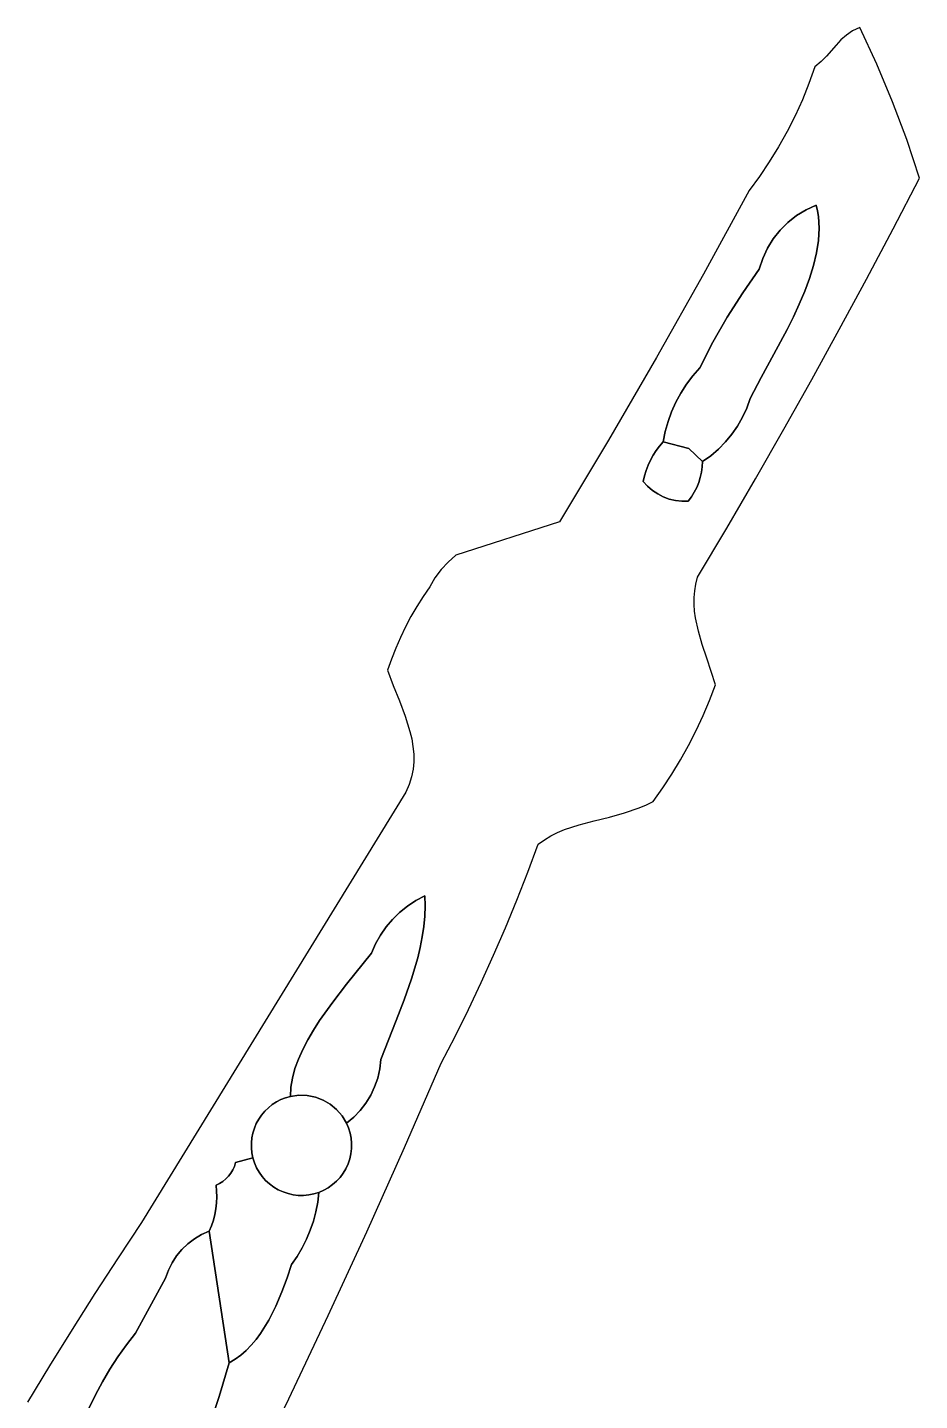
# Model space of a CAD drawing. Header units: inches. Extents: x 37.2 to 70.6, y 17.4 to 61.6.
# Drawn here: x 52.44 to 56.85, y 54.87 to 61.65 of the extents above; entities that cross this region are included whole.
import ezdxf

# ---------------------------------------------------------------- set-up
doc = ezdxf.new("R2010")
doc.units = ezdxf.units.IN
doc.layers.add('SURFACES_FOR_SKETCHUP', color=7, linetype='Continuous')

msp = doc.modelspace()

# ---------------------------------------------------------------- linework, layer by layer
at = {"layer": 'SURFACES_FOR_SKETCHUP'}
for points, invisible_edges in [([(56.4588, 61.5843), (56.6356, 61.4643), (56.4854, 61.6079)], 3), ([(56.5157, 61.6288), (56.4854, 61.6079), (56.6356, 61.4643)], 10), ([(56.6356, 61.4643), (56.5513, 61.646), (56.5157, 61.6288)], 8), ([(56.3868, 61.5044), (56.6356, 61.4643), (56.4345, 61.5587)], 3), ([(56.4345, 61.5587), (56.6356, 61.4643), (56.4588, 61.5843)], 3), ([(56.3604, 61.4773), (56.3304, 61.4512), (56.3008, 61.3694)], 8), ([(56.3008, 61.3694), (56.6356, 61.4643), (56.3604, 61.4773)], 11), ([(56.3868, 61.5044), (56.3604, 61.4773), (56.6356, 61.4643)], 10), ([(56.6356, 61.4643), (56.3008, 61.3694), (56.713, 61.2797)], 3), ([(56.3008, 61.3694), (56.268, 61.2891), (56.713, 61.2797)], 10), ([(56.268, 61.2891), (56.232, 61.2102), (56.713, 61.2797)], 10), ([(56.713, 61.2797), (56.232, 61.2102), (56.7834, 61.0922)], 3), ([(56.232, 61.2102), (56.1928, 61.1328), (56.337, 60.7694)], 10), ([(56.337, 60.7694), (56.7834, 61.0922), (56.232, 61.2102)], 11), ([(56.1928, 61.1328), (56.1504, 61.0572), (56.337, 60.7694)], 10), ([(56.7834, 61.0922), (56.337, 60.7694), (56.8467, 60.9022)], 3), ([(56.1504, 61.0572), (56.105, 60.9833), (56.337, 60.7694)], 10), ([(56.105, 60.9833), (56.0566, 60.9112), (56.2864, 60.7462)], 10), ([(56.2864, 60.7462), (56.337, 60.7694), (56.105, 60.9833)], 10), ([(56.0566, 60.9112), (56.0052, 60.8411), (56.1965, 60.6836)], 10), ([(56.2394, 60.7175), (56.2864, 60.7462), (56.0566, 60.9112)], 10), ([(56.1965, 60.6836), (56.2394, 60.7175), (56.0566, 60.9112)], 10), ([(56.7166, 60.6522), (56.8467, 60.9022), (56.337, 60.7694)], 10), ([(55.7793, 60.4276), (56.0953, 60.5559), (56.0052, 60.8411)], 3), ([(56.0953, 60.5559), (56.124, 60.6024), (56.0052, 60.8411)], 10), ([(56.1579, 60.6451), (56.1965, 60.6836), (56.0052, 60.8411)], 10), ([(56.124, 60.6024), (56.1579, 60.6451), (56.0052, 60.8411)], 10), ([(56.2864, 60.7462), (56.2394, 60.7175), (56.348, 60.7133)], 10), ([(56.337, 60.7694), (56.2864, 60.7462), (56.3435, 60.7416)], 2), ([(56.348, 60.7133), (56.3435, 60.7416), (56.2864, 60.7462)], 10), ([(56.3435, 60.7416), (56.7166, 60.6522), (56.337, 60.7694)], 3), ([(56.348, 60.7133), (56.7166, 60.6522), (56.3435, 60.7416)], 3), ([(56.1965, 60.6836), (56.1579, 60.6451), (56.348, 60.5949)], 10), ([(56.2394, 60.7175), (56.1965, 60.6836), (56.3515, 60.655)], 10), ([(56.348, 60.5949), (56.3515, 60.655), (56.1965, 60.6836)], 10), ([(56.3515, 60.655), (56.348, 60.7133), (56.2394, 60.7175)], 10), ([(56.3515, 60.655), (56.7166, 60.6522), (56.348, 60.7133)], 3), ([(56.348, 60.5949), (56.7166, 60.6522), (56.3515, 60.655)], 3), ([(56.124, 60.6024), (56.0953, 60.5559), (56.3233, 60.4709)], 10), ([(56.1579, 60.6451), (56.124, 60.6024), (56.3384, 60.5335)], 10), ([(56.3233, 60.4709), (56.3384, 60.5335), (56.124, 60.6024)], 10), ([(56.3384, 60.5335), (56.348, 60.5949), (56.1579, 60.6451)], 10), ([(56.3384, 60.5335), (56.5845, 60.4033), (56.348, 60.5949)], 3), ([(56.7166, 60.6522), (56.348, 60.5949), (56.5845, 60.4033)], 3), ([(56.0953, 60.5559), (55.7793, 60.4276), (56.0722, 60.5059)], 3), ([(56.0953, 60.5559), (56.0722, 60.5059), (56.3233, 60.4709)], 10), ([(56.3384, 60.5335), (56.3233, 60.4709), (56.5845, 60.4033)], 10), ([(56.0722, 60.5059), (55.7793, 60.4276), (56.0549, 60.453)], 3), ([(55.9735, 60.3362), (56.0549, 60.453), (55.7793, 60.4276)], 10), ([(56.0549, 60.453), (55.9735, 60.3362), (56.253, 60.2804)], 10), ([(56.0722, 60.5059), (56.0549, 60.453), (56.3036, 60.4076)], 10), ([(56.2799, 60.344), (56.3036, 60.4076), (56.0549, 60.453)], 10), ([(56.253, 60.2804), (56.2799, 60.344), (56.0549, 60.453)], 10), ([(56.3036, 60.4076), (56.3233, 60.4709), (56.0722, 60.5059)], 10), ([(56.3233, 60.4709), (56.3036, 60.4076), (56.5845, 60.4033)], 10), ([(55.5479, 60.017), (55.8269, 60.0922), (55.7793, 60.4276)], 3), ([(55.8975, 60.2158), (55.9735, 60.3362), (55.7793, 60.4276)], 10), ([(55.8975, 60.2158), (55.7793, 60.4276), (55.8269, 60.0922)], 3), ([(56.3036, 60.4076), (56.2799, 60.344), (56.4505, 60.1554)], 10), ([(56.4505, 60.1554), (56.5845, 60.4033), (56.3036, 60.4076)], 10), ([(55.9735, 60.3362), (55.8975, 60.2158), (56.1925, 60.1546)], 10), ([(56.2236, 60.2171), (56.253, 60.2804), (55.9735, 60.3362)], 10), ([(56.1925, 60.1546), (56.2236, 60.2171), (55.9735, 60.3362)], 10), ([(56.2799, 60.344), (56.253, 60.2804), (56.4505, 60.1554)], 10), ([(56.253, 60.2804), (56.2236, 60.2171), (56.4505, 60.1554)], 10), ([(55.8975, 60.2158), (55.8269, 60.0922), (56.1281, 60.033)], 10), ([(56.1281, 60.033), (56.1925, 60.1546), (55.8975, 60.2158)], 10), ([(56.2236, 60.2171), (56.1925, 60.1546), (56.4505, 60.1554)], 10), ([(56.1281, 60.033), (56.3145, 59.9086), (56.1925, 60.1546)], 3), ([(56.4505, 60.1554), (56.1925, 60.1546), (56.3145, 59.9086)], 3), ([(55.8269, 60.0922), (55.5479, 60.017), (55.7619, 59.9654)], 3), ([(55.8269, 60.0922), (55.7619, 59.9654), (56.0655, 59.9185)], 10), ([(56.0655, 59.9185), (56.1281, 60.033), (55.8269, 60.0922)], 10), ([(55.3112, 59.6096), (55.6227, 59.7496), (55.5479, 60.017)], 3), ([(55.7277, 59.9264), (55.7619, 59.9654), (55.5479, 60.017)], 10), ([(55.6965, 59.8851), (55.7277, 59.9264), (55.5479, 60.017)], 10), ([(55.6686, 59.8418), (55.6965, 59.8851), (55.5479, 60.017)], 10), ([(55.644, 59.7965), (55.5479, 60.017), (55.6227, 59.7496)], 3), ([(55.644, 59.7965), (55.6686, 59.8418), (55.5479, 60.017)], 10), ([(56.1281, 60.033), (56.0655, 59.9185), (56.3145, 59.9086)], 10), ([(55.7277, 59.9264), (55.6965, 59.8851), (55.9727, 59.7219)], 10), ([(55.7619, 59.9654), (55.7277, 59.9264), (56.0108, 59.814)], 10), ([(55.9727, 59.7219), (55.9936, 59.767), (55.7277, 59.9264)], 10), ([(55.9936, 59.767), (56.0108, 59.814), (55.7277, 59.9264)], 10), ([(56.0108, 59.814), (56.0655, 59.9185), (55.7619, 59.9654)], 10), ([(56.0108, 59.814), (56.1765, 59.663), (56.0655, 59.9185)], 3), ([(56.3145, 59.9086), (56.0655, 59.9185), (56.1765, 59.663)], 3), ([(55.6686, 59.8418), (55.644, 59.7965), (55.9198, 59.6383)], 10), ([(55.6965, 59.8851), (55.6686, 59.8418), (55.948, 59.6789)], 10), ([(55.9198, 59.6383), (55.948, 59.6789), (55.6686, 59.8418)], 10), ([(55.948, 59.6789), (55.9727, 59.7219), (55.6965, 59.8851)], 10), ([(55.644, 59.7965), (55.6227, 59.7496), (55.7074, 59.5681)], 10), ([(55.7074, 59.5681), (55.8883, 59.6001), (55.644, 59.7965)], 11), ([(55.9198, 59.6383), (55.644, 59.7965), (55.8883, 59.6001)], 3), ([(55.9936, 59.767), (56.1765, 59.663), (56.0108, 59.814)], 3), ([(55.6227, 59.7496), (55.3112, 59.6096), (55.605, 59.7012)], 3), ([(55.605, 59.7012), (55.7074, 59.5681), (55.6227, 59.7496)], 3), ([(55.948, 59.6789), (56.1765, 59.663), (55.9727, 59.7219)], 3), ([(55.9727, 59.7219), (56.1765, 59.663), (55.9936, 59.767)], 3), ([(55.605, 59.7012), (55.3112, 59.6096), (55.5909, 59.6514)], 3), ([(55.5909, 59.6514), (55.3112, 59.6096), (55.5623, 59.5796)], 11), ([(55.5623, 59.5796), (55.5804, 59.6005), (55.5909, 59.6514)], 8), ([(55.5804, 59.6005), (55.7074, 59.5681), (55.5909, 59.6514)], 2), ([(55.605, 59.7012), (55.5909, 59.6514), (55.7074, 59.5681)], 10), ([(55.9198, 59.6383), (56.1765, 59.663), (55.948, 59.6789)], 3), ([(56.1765, 59.663), (55.9198, 59.6383), (56.0365, 59.4184)], 3), ([(55.0691, 59.2053), (55.483, 59.4057), (55.3112, 59.6096)], 3), ([(55.5457, 59.5575), (55.5623, 59.5796), (55.3112, 59.6096)], 10), ([(55.5308, 59.5343), (55.5457, 59.5575), (55.3112, 59.6096)], 10), ([(55.5176, 59.5102), (55.5308, 59.5343), (55.3112, 59.6096)], 10), ([(55.5176, 59.5102), (55.3112, 59.6096), (55.5062, 59.4852)], 3), ([(55.5062, 59.4852), (55.3112, 59.6096), (55.4966, 59.4594)], 3), ([(55.4966, 59.4594), (55.3112, 59.6096), (55.4889, 59.4328)], 3), ([(55.4889, 59.4328), (55.3112, 59.6096), (55.483, 59.4057)], 3), ([(55.5623, 59.5796), (55.5457, 59.5575), (55.7074, 59.5681)], 10), ([(55.5804, 59.6005), (55.5623, 59.5796), (55.7074, 59.5681)], 2), ([(55.8883, 59.6001), (55.7074, 59.5681), (55.8536, 59.5648)], 3), ([(55.8883, 59.6001), (55.8536, 59.5648), (56.0365, 59.4184)], 10), ([(55.8883, 59.6001), (56.0365, 59.4184), (55.9198, 59.6383)], 3), ([(55.5176, 59.5102), (55.5062, 59.4852), (55.5816, 59.3294)], 10), ([(55.7074, 59.5681), (55.5176, 59.5102), (55.7644, 59.4248)], 11), ([(55.5308, 59.5343), (55.5176, 59.5102), (55.7074, 59.5681)], 10), ([(55.7564, 59.3997), (55.7644, 59.4248), (55.5176, 59.5102)], 10), ([(55.5176, 59.5102), (55.5816, 59.3294), (55.7564, 59.3997)], 11), ([(55.5308, 59.5343), (55.7074, 59.5681), (55.5457, 59.5575)], 3), ([(55.8158, 59.5324), (55.8536, 59.5648), (55.7074, 59.5681)], 10), ([(55.7752, 59.5031), (55.8158, 59.5324), (55.7074, 59.5681)], 2), ([(55.7644, 59.4248), (55.7702, 59.4504), (55.7074, 59.5681)], 10), ([(55.7752, 59.5031), (55.7074, 59.5681), (55.7738, 59.4766)], 2), ([(55.7738, 59.4766), (55.7074, 59.5681), (55.7702, 59.4504)], 3), ([(55.8158, 59.5324), (55.7738, 59.4766), (55.7702, 59.4504)], 9), ([(55.7702, 59.4504), (56.0365, 59.4184), (55.8158, 59.5324)], 11), ([(55.8158, 59.5324), (55.7752, 59.5031), (55.7738, 59.4766)], 8), ([(55.8536, 59.5648), (55.8158, 59.5324), (56.0365, 59.4184)], 10), ([(55.4966, 59.4594), (55.4889, 59.4328), (55.5043, 59.382)], 10), ([(55.4966, 59.4594), (55.528, 59.3612), (55.5062, 59.4852)], 3), ([(55.5043, 59.382), (55.528, 59.3612), (55.4966, 59.4594)], 10), ([(55.5538, 59.3437), (55.5062, 59.4852), (55.528, 59.3612)], 3), ([(55.5538, 59.3437), (55.5816, 59.3294), (55.5062, 59.4852)], 10), ([(55.7644, 59.4248), (56.0365, 59.4184), (55.7702, 59.4504)], 3), ([(55.483, 59.4057), (55.0691, 59.2053), (55.5043, 59.382)], 3), ([(55.5043, 59.382), (55.0691, 59.2053), (55.528, 59.3612)], 3), ([(55.483, 59.4057), (55.5043, 59.382), (55.4889, 59.4328)], 2), ([(55.5816, 59.3294), (55.6108, 59.3186), (55.7564, 59.3997)], 10), ([(55.7464, 59.3754), (55.7564, 59.3997), (55.6108, 59.3186)], 10), ([(55.6108, 59.3186), (55.6412, 59.3114), (55.7464, 59.3754)], 10), ([(55.7464, 59.3754), (55.6412, 59.3114), (55.7344, 59.352)], 3), ([(55.7344, 59.352), (55.8946, 59.1749), (55.7464, 59.3754)], 3), ([(55.7464, 59.3754), (55.8946, 59.1749), (55.7564, 59.3997)], 3), ([(55.7564, 59.3997), (56.0365, 59.4184), (55.7644, 59.4248)], 3), ([(56.0365, 59.4184), (55.7564, 59.3997), (55.8946, 59.1749)], 3), ([(55.528, 59.3612), (55.0691, 59.2053), (55.5538, 59.3437)], 3), ([(55.5538, 59.3437), (55.0691, 59.2053), (55.7507, 58.9326)], 11), ([(55.5816, 59.3294), (55.5538, 59.3437), (55.7507, 58.9326)], 10), ([(55.6108, 59.3186), (55.5816, 59.3294), (55.7507, 58.9326)], 10), ([(55.6412, 59.3114), (55.6108, 59.3186), (55.7507, 58.9326)], 10), ([(55.6412, 59.3114), (55.6725, 59.3079), (55.7344, 59.352)], 10), ([(55.6725, 59.3079), (55.6412, 59.3114), (55.7507, 58.9326)], 10), ([(55.7204, 59.3296), (55.7344, 59.352), (55.6725, 59.3079)], 10), ([(55.7044, 59.3083), (55.7204, 59.3296), (55.6725, 59.3079)], 2), ([(55.7044, 59.3083), (55.6725, 59.3079), (55.7507, 58.9326)], 10), ([(55.7044, 59.3083), (55.8946, 59.1749), (55.7204, 59.3296)], 3), ([(55.7507, 58.9326), (55.8946, 59.1749), (55.7044, 59.3083)], 10), ([(55.7204, 59.3296), (55.8946, 59.1749), (55.7344, 59.352)], 3), ([(55.0691, 59.2053), (54.4286, 58.8845), (55.7549, 58.6658)], 11), ([(55.0691, 59.2053), (54.558, 59.0409), (54.4286, 58.8845)], 10), ([(55.7364, 58.7653), (55.0691, 59.2053), (55.7409, 58.7321)], 3), ([(55.7364, 58.7653), (55.734, 58.7986), (55.0691, 59.2053)], 10), ([(55.7409, 58.7321), (55.0691, 59.2053), (55.7549, 58.6658)], 3), ([(55.734, 58.7986), (55.734, 58.8319), (55.0691, 59.2053)], 10), ([(55.734, 58.8319), (55.7366, 58.8654), (55.0691, 59.2053)], 10), ([(55.7366, 58.8654), (55.7421, 58.8989), (55.0691, 59.2053)], 10), ([(55.7421, 58.8989), (55.7507, 58.9326), (55.0691, 59.2053)], 10), ([(54.558, 59.0409), (54.4843, 58.9702), (54.4286, 58.8845)], 11), ([(54.558, 59.0409), (54.519, 59.0076), (54.4843, 58.9702)], 8), ([(54.4843, 58.9702), (54.454, 58.929), (54.4286, 58.8845)], 8), ([(54.3959, 58.8368), (54.3651, 58.788), (54.3071, 58.2466)], 10), ([(54.3071, 58.2466), (55.2403, 57.7301), (54.3959, 58.8368)], 11), ([(54.4286, 58.8845), (54.3959, 58.8368), (55.2403, 57.7301)], 10), ([(55.2403, 57.7301), (55.7549, 58.6658), (54.4286, 58.8845)], 11), ([(54.336, 58.7381), (54.3071, 58.2466), (54.3651, 58.788)], 3), ([(54.3089, 58.6872), (54.3071, 58.2466), (54.336, 58.7381)], 3), ([(54.2604, 58.5824), (54.2787, 58.3219), (54.2837, 58.6353)], 3), ([(54.2837, 58.6353), (54.2787, 58.3219), (54.3089, 58.6872)], 3), ([(54.3071, 58.2466), (54.3089, 58.6872), (54.2787, 58.3219)], 3), ([(55.7063, 58.1027), (55.7549, 58.6658), (55.2403, 57.7301)], 11), ([(55.7063, 58.1027), (55.774, 58.5997), (55.7549, 58.6658)], 9), ([(54.2604, 58.5824), (54.2391, 58.5287), (54.2486, 58.3978)], 10), ([(54.2787, 58.3219), (54.2604, 58.5824), (54.2486, 58.3978)], 3), ([(55.7063, 58.1027), (55.7434, 58.1755), (55.774, 58.5997)], 10), ([(55.7434, 58.1755), (55.778, 58.2495), (55.774, 58.5997)], 10), ([(55.7958, 58.5336), (55.774, 58.5997), (55.778, 58.2495)], 10), ([(54.2198, 58.4742), (54.2486, 58.3978), (54.2391, 58.5287)], 2), ([(55.8099, 58.3248), (55.7958, 58.5336), (55.778, 58.2495)], 3), ([(55.8182, 58.4675), (55.7958, 58.5336), (55.8099, 58.3248)], 10), ([(55.8391, 58.4013), (55.8182, 58.4675), (55.8099, 58.3248)], 2), ([(54.3304, 58.1716), (55.2403, 57.7301), (54.3071, 58.2466)], 3), ([(55.1663, 57.7103), (55.2403, 57.7301), (54.3304, 58.1716)], 10), ([(54.3393, 58.1342), (55.1663, 57.7103), (54.3304, 58.1716)], 3), ([(55.0946, 57.6866), (55.1663, 57.7103), (54.3393, 58.1342)], 10), ([(54.3457, 58.0968), (55.0946, 57.6866), (54.3393, 58.1342)], 3), ([(55.06, 57.6723), (55.0946, 57.6866), (54.3457, 58.0968)], 10), ([(54.3492, 58.0595), (55.06, 57.6723), (54.3457, 58.0968)], 3), ([(55.7063, 58.1027), (55.2403, 57.7301), (55.6666, 58.0313)], 3), ([(54.3463, 57.9847), (54.9943, 57.637), (54.3496, 58.0221)], 3), ([(55.0265, 57.6559), (55.06, 57.6723), (54.3492, 58.0595)], 10), ([(54.3496, 58.0221), (55.0265, 57.6559), (54.3492, 58.0595)], 3), ([(54.9943, 57.637), (55.0265, 57.6559), (54.3496, 58.0221)], 10), ([(55.3153, 57.7486), (55.6666, 58.0313), (55.2403, 57.7301)], 3), ([(55.6666, 58.0313), (55.3153, 57.7486), (55.6243, 57.9613)], 3), ([(54.339, 57.9472), (54.3273, 57.9097), (54.9636, 57.6154)], 10), ([(54.3463, 57.9847), (54.339, 57.9472), (54.9636, 57.6154)], 10), ([(54.9636, 57.6154), (54.9943, 57.637), (54.3463, 57.9847)], 10), ([(55.3898, 57.7689), (55.6243, 57.9613), (55.3153, 57.7486)], 3), ([(55.5795, 57.8929), (55.6243, 57.9613), (55.3898, 57.7689)], 10), ([(54.3273, 57.9097), (54.3108, 57.8721), (54.9636, 57.6154)], 10), ([(55.4626, 57.7937), (55.5795, 57.8929), (55.3898, 57.7689)], 3), ([(55.4626, 57.7937), (55.4979, 57.8087), (55.5795, 57.8929)], 10), ([(55.5323, 57.826), (55.5795, 57.8929), (55.4979, 57.8087)], 2), ([(54.3108, 57.8721), (53.0057, 55.748), (53.8549, 56.6969)], 10), ([(54.3108, 57.8721), (53.8549, 56.6969), (53.885, 56.7439)], 9), ([(54.3108, 57.8721), (53.885, 56.7439), (53.9497, 56.8358)], 9), ([(53.9497, 56.8358), (54.0169, 56.9232), (54.3108, 57.8721)], 10), ([(54.0169, 56.9232), (54.1606, 57.1228), (54.3108, 57.8721)], 11), ([(54.1849, 57.1659), (54.3108, 57.8721), (54.1606, 57.1228)], 3), ([(54.2131, 57.2063), (54.3108, 57.8721), (54.1849, 57.1659)], 3), ([(54.3108, 57.8721), (54.2131, 57.2063), (54.2448, 57.2439)], 9), ([(54.3108, 57.8721), (54.2448, 57.2439), (54.28, 57.2783)], 9), ([(54.3108, 57.8721), (54.28, 57.2783), (54.3183, 57.3094)], 9), ([(54.3108, 57.8721), (54.3183, 57.3094), (54.3595, 57.3368)], 9), ([(54.3108, 57.8721), (54.3595, 57.3368), (54.4035, 57.3603)], 9), ([(54.9636, 57.6154), (54.3108, 57.8721), (54.9121, 57.4767)], 3), ([(54.4035, 57.3603), (54.9121, 57.4767), (54.3108, 57.8721)], 11), ([(54.9121, 57.4767), (54.4035, 57.3603), (54.8583, 57.339)], 3), ([(54.3595, 57.3368), (54.3183, 57.3094), (54.4057, 57.3106)], 10), ([(54.4035, 57.3603), (54.3595, 57.3368), (54.4057, 57.3106)], 2), ([(54.8583, 57.339), (54.4035, 57.3603), (54.8021, 57.2023)], 3), ([(54.4057, 57.3106), (54.8021, 57.2023), (54.4035, 57.3603)], 3), ([(54.28, 57.2783), (54.2448, 57.2439), (54.3996, 57.2091)], 10), ([(54.3183, 57.3094), (54.28, 57.2783), (54.4043, 57.2602)], 10), ([(54.3996, 57.2091), (54.4043, 57.2602), (54.28, 57.2783)], 10), ([(54.4043, 57.2602), (54.4057, 57.3106), (54.3183, 57.3094)], 10), ([(54.4043, 57.2602), (54.8021, 57.2023), (54.4057, 57.3106)], 3), ([(54.2131, 57.2063), (54.1849, 57.1659), (54.3816, 57.1057)], 10), ([(54.2448, 57.2439), (54.2131, 57.2063), (54.3919, 57.1576)], 10), ([(54.3816, 57.1057), (54.3919, 57.1576), (54.2131, 57.2063)], 10), ([(54.3919, 57.1576), (54.3996, 57.2091), (54.2448, 57.2439)], 10), ([(54.3919, 57.1576), (54.7435, 57.0666), (54.3996, 57.2091)], 3), ([(54.3996, 57.2091), (54.8021, 57.2023), (54.4043, 57.2602)], 3), ([(54.8021, 57.2023), (54.3996, 57.2091), (54.7435, 57.0666)], 3), ([(54.1849, 57.1659), (54.1606, 57.1228), (54.369, 57.0537)], 10), ([(54.369, 57.0537), (54.3816, 57.1057), (54.1849, 57.1659)], 10), ([(54.3816, 57.1057), (54.7435, 57.0666), (54.3919, 57.1576)], 3), ([(54.0169, 56.9232), (54.1403, 57.0772), (54.1606, 57.1228)], 8), ([(54.1403, 57.0772), (54.0169, 56.9232), (54.302, 56.8461)], 10), ([(54.1606, 57.1228), (54.1403, 57.0772), (54.369, 57.0537)], 10), ([(54.302, 56.8461), (54.3381, 56.9495), (54.1403, 57.0772)], 10), ([(54.3381, 56.9495), (54.369, 57.0537), (54.1403, 57.0772)], 10), ([(54.369, 57.0537), (54.6825, 56.932), (54.3816, 57.1057)], 3), ([(54.7435, 57.0666), (54.3816, 57.1057), (54.6825, 56.932)], 3), ([(54.3381, 56.9495), (54.6825, 56.932), (54.369, 57.0537)], 3), ([(54.302, 56.8461), (54.6192, 56.7984), (54.3381, 56.9495)], 3), ([(54.6825, 56.932), (54.3381, 56.9495), (54.6192, 56.7984)], 3), ([(54.0169, 56.9232), (53.9497, 56.8358), (54.2631, 56.7446)], 10), ([(54.302, 56.8461), (54.0169, 56.9232), (54.2631, 56.7446)], 3), ([(53.9497, 56.8358), (53.885, 56.7439), (54.1878, 56.5518)], 10), ([(54.1878, 56.5518), (54.2631, 56.7446), (53.9497, 56.8358)], 10), ([(54.2631, 56.7446), (54.5536, 56.6659), (54.302, 56.8461)], 3), ([(54.6192, 56.7984), (54.302, 56.8461), (54.5536, 56.6659)], 3), ([(53.885, 56.7439), (53.8549, 56.6969), (54.1878, 56.5518)], 10), ([(54.1878, 56.5518), (54.4856, 56.5346), (54.2631, 56.7446)], 3), ([(54.5536, 56.6659), (54.2631, 56.7446), (54.4856, 56.5346)], 3), ([(53.8271, 56.6495), (53.8549, 56.6969), (53.0057, 55.748)], 10), ([(53.8549, 56.6969), (53.8271, 56.6495), (54.1878, 56.5518)], 10), ([(53.8271, 56.6495), (53.0057, 55.748), (53.8022, 56.6019)], 3), ([(53.5982, 56.2782), (53.8022, 56.6019), (53.0057, 55.748)], 11), ([(53.6142, 56.2972), (53.8022, 56.6019), (53.5982, 56.2782)], 3), ([(53.8022, 56.6019), (53.6142, 56.2972), (53.7808, 56.5544)], 3), ([(53.8022, 56.6019), (53.7808, 56.5544), (53.864, 56.3664)], 10), ([(53.8271, 56.6495), (53.8022, 56.6019), (54.1822, 56.5057)], 10), ([(53.864, 56.3664), (53.902, 56.352), (53.8022, 56.6019)], 10), ([(53.902, 56.352), (54.1822, 56.5057), (53.8022, 56.6019)], 11), ([(54.1822, 56.5057), (54.1878, 56.5518), (53.8271, 56.6495)], 10), ([(53.6318, 56.3144), (53.7808, 56.5544), (53.6142, 56.2972)], 3), ([(53.7808, 56.5544), (53.6318, 56.3144), (53.7633, 56.5073)], 3), ([(53.7808, 56.5544), (53.7633, 56.5073), (53.864, 56.3664)], 10), ([(54.1565, 56.4176), (54.4856, 56.5346), (54.1717, 56.4608)], 3), ([(54.4856, 56.5346), (54.1565, 56.4176), (54.3037, 56.1172)], 3), ([(54.1717, 56.4608), (54.4856, 56.5346), (54.1822, 56.5057)], 3), ([(54.1822, 56.5057), (54.4856, 56.5346), (54.1878, 56.5518)], 3), ([(53.6511, 56.3297), (53.7633, 56.5073), (53.6318, 56.3144)], 3), ([(53.7633, 56.5073), (53.6511, 56.3297), (53.7505, 56.4607)], 3), ([(53.6718, 56.343), (53.7505, 56.4607), (53.6511, 56.3297)], 3), ([(53.6937, 56.3543), (53.7505, 56.4607), (53.6718, 56.343)], 3), ([(53.7505, 56.4607), (53.6937, 56.3543), (53.7428, 56.4148)], 3), ([(53.7505, 56.4607), (53.7428, 56.4148), (53.7827, 56.3758)], 10), ([(53.7505, 56.4607), (53.824, 56.3745), (53.7633, 56.5073)], 3), ([(53.7505, 56.4607), (53.7827, 56.3758), (53.824, 56.3745)], 9), ([(53.824, 56.3745), (53.864, 56.3664), (53.7633, 56.5073)], 10), ([(54.1822, 56.5057), (53.902, 56.352), (54.1717, 56.4608)], 3), ([(54.1717, 56.4608), (53.902, 56.352), (54.1565, 56.4176)], 3), ([(53.7168, 56.3633), (53.7428, 56.4148), (53.6937, 56.3543)], 3), ([(53.7168, 56.3633), (53.7408, 56.37), (53.7428, 56.4148)], 8), ([(53.7408, 56.37), (53.7827, 56.3758), (53.7428, 56.4148)], 2), ([(53.937, 56.3316), (54.1565, 56.4176), (53.902, 56.352)], 3), ([(54.1565, 56.4176), (53.937, 56.3316), (54.1369, 56.3763)], 3), ([(54.1369, 56.3763), (54.3037, 56.1172), (54.1565, 56.4176)], 3), ([(53.7408, 56.37), (53.6511, 56.3297), (53.5506, 56.1652)], 11), ([(53.7408, 56.37), (53.5506, 56.1652), (53.902, 56.352)], 11), ([(53.902, 56.352), (53.5506, 56.1652), (53.9682, 55.9514)], 11), ([(53.5842, 56.2576), (53.5506, 56.1652), (53.6511, 56.3297)], 11), ([(53.6511, 56.3297), (53.6318, 56.3144), (53.5842, 56.2576)], 10), ([(53.6511, 56.3297), (53.7408, 56.37), (53.6718, 56.343)], 3), ([(53.7408, 56.37), (53.7168, 56.3633), (53.6718, 56.343)], 10), ([(53.6937, 56.3543), (53.6718, 56.343), (53.7168, 56.3633)], 2), ([(53.7408, 56.37), (53.864, 56.3664), (53.7827, 56.3758)], 3), ([(53.902, 56.352), (53.864, 56.3664), (53.7408, 56.37)], 10), ([(53.824, 56.3745), (53.7827, 56.3758), (53.864, 56.3664)], 2), ([(53.902, 56.352), (54.0174, 56.2381), (53.937, 56.3316)], 3), ([(54.0174, 56.2381), (53.902, 56.352), (53.9682, 55.9514)], 11), ([(54.1369, 56.3763), (53.937, 56.3316), (54.1129, 56.3374)], 3), ([(53.9685, 56.3056), (54.1129, 56.3374), (53.937, 56.3316)], 3), ([(53.9685, 56.3056), (53.937, 56.3316), (53.9955, 56.2743)], 2), ([(54.0174, 56.2381), (53.9955, 56.2743), (53.937, 56.3316)], 10), ([(54.1129, 56.3374), (53.9685, 56.3056), (54.0849, 56.3012)], 3), ([(54.1129, 56.3374), (54.0849, 56.3012), (54.3037, 56.1172)], 10), ([(54.1369, 56.3763), (54.1129, 56.3374), (54.3037, 56.1172)], 10), ([(53.5842, 56.2576), (53.5982, 56.2782), (53.0057, 55.748)], 10), ([(53.5842, 56.2576), (53.0057, 55.748), (53.5722, 56.2357)], 3), ([(53.5506, 56.1652), (53.5842, 56.2576), (53.5554, 56.1893)], 3), ([(53.5842, 56.2576), (53.5722, 56.2357), (53.5554, 56.1893)], 10), ([(53.5842, 56.2576), (53.6318, 56.3144), (53.5982, 56.2782)], 3), ([(53.6142, 56.2972), (53.5982, 56.2782), (53.6318, 56.3144)], 2), ([(53.9955, 56.2743), (54.0849, 56.3012), (53.9685, 56.3056)], 3), ([(54.053, 56.2679), (54.0849, 56.3012), (53.9955, 56.2743)], 10), ([(54.0174, 56.2381), (54.053, 56.2679), (53.9955, 56.2743)], 2), ([(54.053, 56.2679), (54.0174, 56.2381), (54.0277, 56.2141)], 8), ([(54.053, 56.2679), (54.0277, 56.2141), (54.0354, 56.1893)], 9), ([(54.053, 56.2679), (54.0354, 56.1893), (54.0849, 56.3012)], 3), ([(54.0404, 56.164), (54.0849, 56.3012), (54.0354, 56.1893)], 3), ([(54.0849, 56.3012), (54.0404, 56.164), (54.3037, 56.1172)], 11), ([(53.5722, 56.2357), (53.0057, 55.748), (53.5626, 56.2128)], 3), ([(53.5626, 56.2128), (53.0057, 55.748), (53.4701, 56.0433)], 11), ([(53.4701, 56.0433), (53.5554, 56.1893), (53.5626, 56.2128)], 9), ([(53.4701, 56.0433), (53.5506, 56.1652), (53.5554, 56.1893)], 9), ([(53.5626, 56.2128), (53.5554, 56.1893), (53.5722, 56.2357)], 2), ([(54.0253, 56.0369), (54.0174, 56.2381), (53.9682, 55.9514)], 11), ([(54.0427, 56.1384), (54.0404, 56.164), (54.0174, 56.2381)], 10), ([(54.0174, 56.2381), (54.0404, 56.164), (54.0277, 56.2141)], 3), ([(54.0253, 56.0369), (54.0427, 56.1384), (54.0174, 56.2381)], 11), ([(54.0354, 56.1893), (54.0277, 56.2141), (54.0404, 56.164)], 2), ([(53.4701, 56.0433), (53.5482, 56.1407), (53.5506, 56.1652)], 9), ([(53.4701, 56.0433), (53.5482, 56.116), (53.5482, 56.1407)], 9), ([(53.4701, 56.0433), (53.5507, 56.0914), (53.5482, 56.116)], 9), ([(53.5506, 56.1652), (53.5482, 56.1407), (53.5557, 56.0669)], 10), ([(53.5482, 56.116), (53.5507, 56.0914), (53.5482, 56.1407)], 2), ([(53.5557, 56.0669), (53.5482, 56.1407), (53.5507, 56.0914)], 3), ([(53.5557, 56.0669), (53.6805, 55.9093), (53.5506, 56.1652)], 11), ([(53.6805, 55.9093), (53.9682, 55.9514), (53.5506, 56.1652)], 11), ([(54.3037, 56.1172), (54.0144, 56.0132), (54.1176, 55.7017)], 3), ([(54.0144, 56.0132), (54.3037, 56.1172), (54.0253, 56.0369)], 3), ([(54.0427, 56.1384), (54.0253, 56.0369), (54.0424, 56.1126)], 3), ([(54.0253, 56.0369), (54.3037, 56.1172), (54.0337, 56.0617)], 3), ([(54.0337, 56.0617), (54.3037, 56.1172), (54.0394, 56.087)], 3), ([(54.0394, 56.087), (54.3037, 56.1172), (54.0424, 56.1126)], 3), ([(54.0427, 56.1384), (54.3037, 56.1172), (54.0404, 56.164)], 3), ([(54.0424, 56.1126), (54.3037, 56.1172), (54.0427, 56.1384)], 3), ([(53.4701, 56.0433), (53.5557, 56.0669), (53.5507, 56.0914)], 8), ([(53.5557, 56.0669), (53.4701, 56.0433), (53.5635, 56.042)], 2), ([(53.5557, 56.0669), (53.5635, 56.042), (53.5865, 55.9958)], 10), ([(53.6014, 55.9749), (53.5557, 56.0669), (53.5865, 55.9958)], 3), ([(53.5557, 56.0669), (53.6014, 55.9749), (53.6805, 55.9093)], 11), ([(54.0253, 56.0369), (54.0337, 56.0617), (54.0424, 56.1126)], 10), ([(54.0394, 56.087), (54.0424, 56.1126), (54.0337, 56.0617)], 2), ([(53.3733, 55.9317), (53.4701, 56.0433), (53.0057, 55.748)], 11), ([(53.3733, 55.9317), (53.435, 55.976), (53.4701, 56.0433)], 11), ([(53.435, 55.976), (53.4466, 55.991), (53.4701, 56.0433)], 10), ([(53.435, 55.976), (53.6014, 55.9749), (53.4466, 55.991)], 3), ([(53.4701, 56.0433), (53.4466, 55.991), (53.4642, 56.0248)], 3), ([(53.4564, 56.0074), (53.4642, 56.0248), (53.4466, 55.991)], 2), ([(53.4466, 55.991), (53.5865, 55.9958), (53.4564, 56.0074)], 3), ([(53.5865, 55.9958), (53.4466, 55.991), (53.6014, 55.9749)], 3), ([(53.4564, 56.0074), (53.5738, 56.0182), (53.4642, 56.0248)], 3), ([(53.5738, 56.0182), (53.4564, 56.0074), (53.5865, 55.9958)], 3), ([(53.4642, 56.0248), (53.5635, 56.042), (53.4701, 56.0433)], 3), ([(53.5635, 56.042), (53.4642, 56.0248), (53.5738, 56.0182)], 3), ([(53.5738, 56.0182), (53.5865, 55.9958), (53.5635, 56.042)], 2), ([(53.9682, 55.9514), (53.9857, 55.9703), (54.0253, 56.0369)], 10), ([(54.0253, 56.0369), (53.9857, 55.9703), (54.0144, 56.0132)], 3), ([(54.0011, 55.9909), (54.0144, 56.0132), (53.9857, 55.9703)], 2), ([(53.9857, 55.9703), (54.1176, 55.7017), (54.0011, 55.9909)], 3), ([(54.0011, 55.9909), (54.1176, 55.7017), (54.0144, 56.0132)], 3), ([(53.3733, 55.9317), (53.0057, 55.748), (53.3763, 55.9027)], 3), ([(53.3729, 55.8157), (53.3677, 55.7872), (53.6581, 55.9226)], 10), ([(53.6805, 55.9093), (53.6581, 55.9226), (53.3677, 55.7872)], 10), ([(53.3761, 55.8446), (53.3729, 55.8157), (53.6373, 55.9381)], 10), ([(53.6581, 55.9226), (53.6373, 55.9381), (53.3729, 55.8157)], 10), ([(53.435, 55.976), (53.3733, 55.9317), (53.4218, 55.9624)], 3), ([(53.3733, 55.9317), (53.3908, 55.9401), (53.4218, 55.9624)], 10), ([(53.3908, 55.9401), (53.3733, 55.9317), (53.3763, 55.9027)], 8), ([(53.3772, 55.8736), (53.3761, 55.8446), (53.6184, 55.9556)], 10), ([(53.6373, 55.9381), (53.6184, 55.9556), (53.3761, 55.8446)], 10), ([(53.3908, 55.9401), (53.3763, 55.9027), (53.407, 55.9504)], 3), ([(53.3772, 55.8736), (53.407, 55.9504), (53.3763, 55.9027)], 3), ([(53.407, 55.9504), (53.3772, 55.8736), (53.4218, 55.9624)], 3), ([(53.6184, 55.9556), (53.4218, 55.9624), (53.3772, 55.8736)], 11), ([(53.407, 55.9504), (53.4218, 55.9624), (53.3908, 55.9401)], 2), ([(53.4218, 55.9624), (53.6184, 55.9556), (53.435, 55.976)], 3), ([(53.6014, 55.9749), (53.435, 55.976), (53.6184, 55.9556)], 3), ([(53.6014, 55.9749), (53.6184, 55.9556), (53.6805, 55.9093)], 10), ([(53.6373, 55.9381), (53.6581, 55.9226), (53.6184, 55.9556)], 2), ([(53.6805, 55.9093), (53.6184, 55.9556), (53.6581, 55.9226)], 3), ([(53.8812, 55.8964), (53.9682, 55.9514), (53.6805, 55.9093)], 11), ([(53.9052, 55.9068), (53.8755, 55.8484), (53.9278, 55.9195)], 3), ([(53.9278, 55.9195), (53.8755, 55.8484), (54.1176, 55.7017)], 11), ([(53.9682, 55.9514), (53.8812, 55.8964), (53.9489, 55.9344)], 3), ([(53.8812, 55.8964), (53.9052, 55.9068), (53.9489, 55.9344)], 10), ([(53.9278, 55.9195), (53.9489, 55.9344), (53.9052, 55.9068)], 2), ([(53.9489, 55.9344), (53.9278, 55.9195), (54.1176, 55.7017)], 10), ([(53.9682, 55.9514), (53.9489, 55.9344), (54.1176, 55.7017)], 10), ([(53.9682, 55.9514), (54.1176, 55.7017), (53.9857, 55.9703)], 3), ([(53.3763, 55.9027), (53.0057, 55.748), (53.3772, 55.8736)], 3), ([(53.3772, 55.8736), (53.0057, 55.748), (53.3761, 55.8446)], 3), ([(53.3761, 55.8446), (53.0057, 55.748), (53.3729, 55.8157)], 3), ([(53.7734, 55.5806), (53.6805, 55.9093), (53.3605, 55.7591)], 11), ([(53.3677, 55.7872), (53.3605, 55.7591), (53.6805, 55.9093)], 10), ([(53.6805, 55.9093), (53.7043, 55.8984), (53.754, 55.8846)], 10), ([(53.7795, 55.8816), (53.6805, 55.9093), (53.754, 55.8846)], 3), ([(53.6805, 55.9093), (53.7795, 55.8816), (53.8812, 55.8964)], 11), ([(53.6805, 55.9093), (53.7734, 55.5806), (53.7043, 55.8984)], 3), ([(53.7288, 55.8902), (53.754, 55.8846), (53.7043, 55.8984)], 2), ([(53.7982, 55.6219), (53.7043, 55.8984), (53.7734, 55.5806)], 3), ([(53.82, 55.6648), (53.7043, 55.8984), (53.7982, 55.6219)], 3), ([(53.7043, 55.8984), (53.82, 55.6648), (53.7288, 55.8902)], 3), ([(53.8386, 55.7091), (53.7288, 55.8902), (53.82, 55.6648)], 3), ([(53.7288, 55.8902), (53.8386, 55.7091), (53.754, 55.8846)], 3), ([(53.754, 55.8846), (53.8542, 55.7545), (53.7795, 55.8816)], 3), ([(53.8542, 55.7545), (53.754, 55.8846), (53.8386, 55.7091)], 3), ([(53.7795, 55.8816), (53.8052, 55.8813), (53.8812, 55.8964)], 10), ([(53.8665, 55.801), (53.8052, 55.8813), (53.7795, 55.8816)], 9), ([(53.8665, 55.801), (53.7795, 55.8816), (53.8542, 55.7545)], 3), ([(53.8812, 55.8964), (53.8052, 55.8813), (53.8562, 55.8887)], 3), ([(53.8308, 55.8836), (53.8562, 55.8887), (53.8052, 55.8813)], 2), ([(53.8665, 55.801), (53.8308, 55.8836), (53.8052, 55.8813)], 9), ([(53.8562, 55.8887), (53.8308, 55.8836), (53.8755, 55.8484)], 10), ([(53.8665, 55.801), (53.8755, 55.8484), (53.8308, 55.8836)], 10), ([(53.8812, 55.8964), (53.8562, 55.8887), (53.8755, 55.8484)], 2), ([(53.8665, 55.801), (54.1176, 55.7017), (53.8755, 55.8484)], 3), ([(53.9052, 55.9068), (53.8812, 55.8964), (53.8755, 55.8484)], 8), ([(53.2668, 55.6671), (53.3729, 55.8157), (53.0057, 55.748)], 11), ([(53.3729, 55.8157), (53.2668, 55.6671), (53.3677, 55.7872)], 3), ([(53.3022, 55.6878), (53.3677, 55.7872), (53.2668, 55.6671)], 3), ([(53.3677, 55.7872), (53.3022, 55.6878), (53.3605, 55.7591)], 3), ([(53.8542, 55.7545), (54.1176, 55.7017), (53.8665, 55.801)], 3), ([(53.0057, 55.748), (52.8896, 55.5728), (53.1567, 55.5491)], 10), ([(53.2343, 55.6426), (53.2668, 55.6671), (53.0057, 55.748)], 10), ([(53.2049, 55.6145), (53.2343, 55.6426), (53.0057, 55.748)], 10), ([(53.1789, 55.5833), (53.2049, 55.6145), (53.0057, 55.748)], 10), ([(53.1567, 55.5491), (53.1789, 55.5833), (53.0057, 55.748)], 10), ([(53.3513, 55.7315), (53.3605, 55.7591), (53.3022, 55.6878)], 10), ([(53.3402, 55.7045), (53.3513, 55.7315), (53.3022, 55.6878)], 2), ([(53.3513, 55.7315), (53.3402, 55.7045), (53.7457, 55.5409)], 10), ([(53.3605, 55.7591), (53.3513, 55.7315), (53.7457, 55.5409)], 10), ([(53.7457, 55.5409), (53.7734, 55.5806), (53.3605, 55.7591)], 10), ([(53.82, 55.6648), (54.1176, 55.7017), (53.8386, 55.7091)], 3), ([(53.8386, 55.7091), (54.1176, 55.7017), (53.8542, 55.7545)], 3), ([(53.2049, 55.6145), (53.4376, 55.0551), (53.2343, 55.6426)], 3), ([(53.2343, 55.6426), (53.4376, 55.0551), (53.2668, 55.6671)], 3), ([(53.3022, 55.6878), (53.2668, 55.6671), (53.4376, 55.0551)], 10), ([(53.3402, 55.7045), (53.3022, 55.6878), (53.4376, 55.0551)], 2), ([(53.6685, 55.3343), (53.3402, 55.7045), (53.6334, 55.2652)], 3), ([(53.6334, 55.2652), (53.3402, 55.7045), (53.5931, 55.2003)], 3), ([(53.5709, 55.1702), (53.3402, 55.7045), (53.5473, 55.142)], 3), ([(53.5222, 55.1161), (53.5473, 55.142), (53.3402, 55.7045)], 10), ([(53.3402, 55.7045), (53.4376, 55.0551), (53.4956, 55.0927)], 10), ([(53.6986, 55.4049), (53.3402, 55.7045), (53.6685, 55.3343)], 3), ([(53.5931, 55.2003), (53.3402, 55.7045), (53.5709, 55.1702)], 3), ([(53.5222, 55.1161), (53.3402, 55.7045), (53.4956, 55.0927)], 3), ([(53.7243, 55.4746), (53.3402, 55.7045), (53.6986, 55.4049)], 3), ([(53.7243, 55.4746), (53.7457, 55.5409), (53.3402, 55.7045)], 10), ([(53.7982, 55.6219), (54.1176, 55.7017), (53.82, 55.6648)], 3), ([(54.1176, 55.7017), (53.7982, 55.6219), (53.927, 55.2882)], 3), ([(52.7752, 55.3965), (53.1244, 55.4734), (52.8896, 55.5728)], 3), ([(53.1567, 55.5491), (52.8896, 55.5728), (53.1384, 55.5124)], 3), ([(53.1384, 55.5124), (52.8896, 55.5728), (53.1244, 55.4734)], 3), ([(53.1789, 55.5833), (53.1567, 55.5491), (53.4376, 55.0551)], 10), ([(53.2049, 55.6145), (53.1789, 55.5833), (53.4376, 55.0551)], 10), ([(53.7734, 55.5806), (53.7457, 55.5409), (53.927, 55.2882)], 10), ([(53.7734, 55.5806), (53.927, 55.2882), (53.7982, 55.6219)], 3), ([(53.1244, 55.4734), (53.4376, 55.0551), (53.1384, 55.5124)], 3), ([(53.1384, 55.5124), (53.4376, 55.0551), (53.1567, 55.5491)], 3), ([(53.7243, 55.4746), (53.927, 55.2882), (53.7457, 55.5409)], 3), ([(52.9754, 55.2019), (53.1244, 55.4734), (52.7752, 55.3965)], 10), ([(53.1244, 55.4734), (52.9754, 55.2019), (53.4376, 55.0551)], 10), ([(53.6986, 55.4049), (53.927, 55.2882), (53.7243, 55.4746)], 3), ([(52.7752, 55.3965), (52.6625, 55.2191), (52.931, 55.1442)], 10), ([(52.931, 55.1442), (52.9754, 55.2019), (52.7752, 55.3965)], 10), ([(53.6685, 55.3343), (53.927, 55.2882), (53.6986, 55.4049)], 3), ([(53.6334, 55.2652), (53.927, 55.2882), (53.6685, 55.3343)], 3), ([(53.927, 55.2882), (53.5931, 55.2003), (53.7322, 54.8768)], 3), ([(53.5931, 55.2003), (53.927, 55.2882), (53.6334, 55.2652)], 3), ([(52.5516, 55.0406), (52.8497, 55.0239), (52.6625, 55.2191)], 3), ([(52.8891, 55.0849), (52.931, 55.1442), (52.6625, 55.2191)], 10), ([(52.8891, 55.0849), (52.6625, 55.2191), (52.8497, 55.0239)], 3), ([(52.9754, 55.2019), (52.931, 55.1442), (53.3883, 54.8882)], 10), ([(53.3883, 54.8882), (53.4376, 55.0551), (52.9754, 55.2019)], 10), ([(53.5709, 55.1702), (53.5473, 55.142), (53.7322, 54.8768)], 10), ([(53.5709, 55.1702), (53.7322, 54.8768), (53.5931, 55.2003)], 3), ([(52.931, 55.1442), (52.8891, 55.0849), (53.3883, 54.8882)], 10), ([(53.5222, 55.1161), (53.4956, 55.0927), (53.7322, 54.8768)], 10), ([(53.5473, 55.142), (53.5222, 55.1161), (53.7322, 54.8768)], 10), ([(52.4425, 54.861), (52.7465, 54.8323), (52.5516, 55.0406)], 3), ([(52.8497, 55.0239), (52.5516, 55.0406), (52.8127, 54.9615)], 3), ([(52.7783, 54.8975), (52.5516, 55.0406), (52.7465, 54.8323)], 3), ([(52.8127, 54.9615), (52.5516, 55.0406), (52.7783, 54.8975)], 3), ([(52.8891, 55.0849), (52.8497, 55.0239), (53.3587, 54.7994)], 10), ([(53.3587, 54.7994), (53.3883, 54.8882), (52.8891, 55.0849)], 10), ([(53.4674, 55.0723), (53.4376, 55.0551), (53.3883, 54.8882)], 8), ([(53.3883, 54.8882), (53.7322, 54.8768), (53.4674, 55.0723)], 11), ([(53.4674, 55.0723), (53.4956, 55.0927), (53.4376, 55.0551)], 2), ([(53.4956, 55.0927), (53.4674, 55.0723), (53.7322, 54.8768)], 10), ([(52.8127, 54.9615), (52.9468, 54.6655), (52.8497, 55.0239)], 3), ([(52.9468, 54.6655), (53.3587, 54.7994), (52.8497, 55.0239)], 11), ([(52.7783, 54.8975), (52.7465, 54.8323), (52.8818, 54.663)], 10), ([(52.8127, 54.9615), (52.7783, 54.8975), (52.9468, 54.6655)], 10), ([(52.8818, 54.663), (52.9468, 54.6655), (52.7783, 54.8975)], 10), ([(53.3587, 54.7994), (53.7322, 54.8768), (53.3883, 54.8882)], 3), ([(53.7322, 54.8768), (53.3587, 54.7994), (53.533, 54.4675)], 3)]:
    msp.add_3dface(points, dxfattribs=dict(at, invisible_edges=invisible_edges))

doc.saveas('drawing.dxf')
